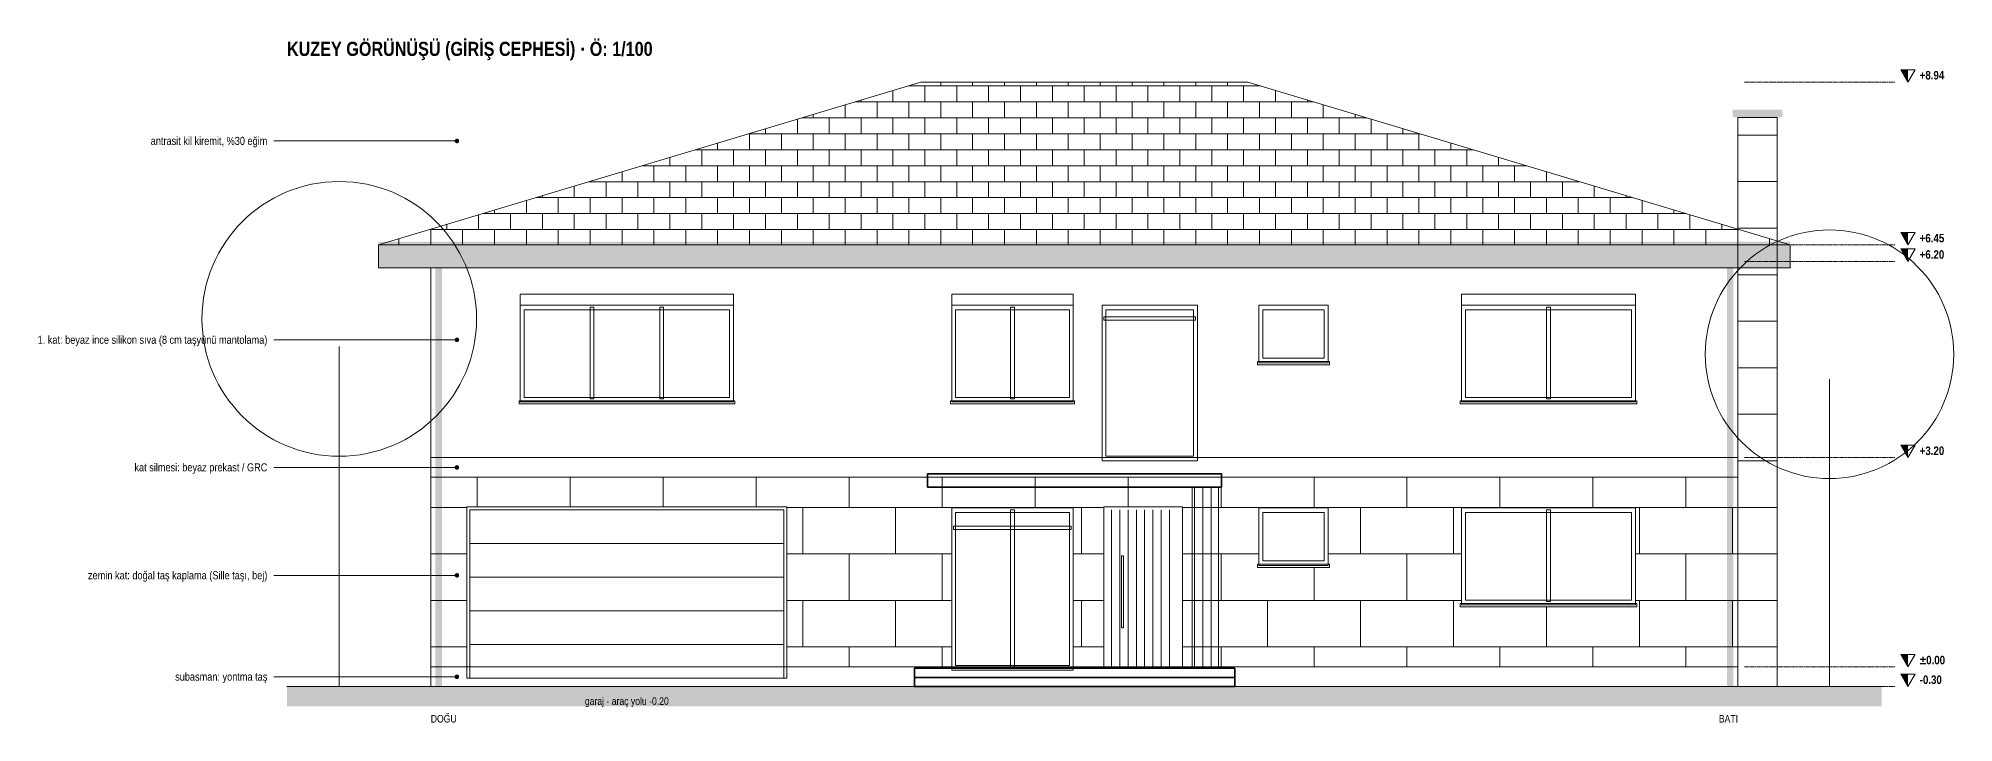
# Model space of a CAD drawing. Header units: centimetres. Extents: x -864 to 7399, y -55958 to -4337.
# Drawn here: x -600 to 2330, y -40085 to -39039 of the extents above; entities that cross this region are included whole.
import ezdxf
from ezdxf.enums import TextEntityAlignment as Align

# ---------------------------------------------------------------- set-up
doc = ezdxf.new("R2010")
doc.units = ezdxf.units.CM
doc.header["$LTSCALE"] = 0.25
doc.linetypes.add('ACAD_ISO02W100', pattern=[15, 12, -3])
for name, color, linetype, lineweight in [('M-BACA-TUGLA-1', 116, 'Continuous', 9), ('M-BACA-TUGLA-1-T', 8, 'Continuous', 5), ('M-BITK-AGAC-1', 70, 'Continuous', 9), ('M-CKAP-KIREMIT-1', 66, 'Continuous', 9), ('M-CKAP-KIREMIT-1-T', 8, 'Continuous', 5), ('M-CVRE-ZEMIN', 45, 'Continuous', 18), ('M-CVRE-ZEMIN-T', 8, 'Continuous', 5), ('M-DUVK-AHSAP-1', 126, 'Continuous', 5), ('M-DUVK-AHSAP-1-T', 8, 'Continuous', 5), ('M-DUVK-DOGALTAS-1', 139, 'Continuous', 5), ('M-DUVK-DOGALTAS-1-T', 8, 'Continuous', 5), ('M-DUVK-PREKAST-1', 127, 'Continuous', 5), ('M-GOST-KESITKOT', 46, 'Continuous', 9), ('M-GOST-YAZI', 2, 'Continuous', 9), ('M-KPKN-AHSAP-1', 93, 'Continuous', 9), ('M-PNKS-ALUMINYUM-1', 171, 'Continuous', 9), ('M-SIVA-1', 52, 'Continuous', 5), ('M-TASI-BETONARME-1', 5, 'Continuous', 35), ('M-YIBO-SAC-1', 12, 'Continuous', 9)]:
    doc.layers.add(name, color=color, linetype=linetype, lineweight=lineweight)
doc.styles.add('YAZI', font='arialn.ttf')
doc.styles.add('YAZI-KALIN', font='arialnb.ttf')

msp = doc.modelspace()

# ---------------------------------------------------------------- hatches: boundary and pattern name
at = {"layer": 'M-BACA-TUGLA-1-T'}
h = msp.add_hatch(color=256, dxfattribs=at)
h.dxf.hatch_style = 1
h.paths.add_polyline_path([(1992, -39148), (2068, -39148), (2068, -39160), (1992, -39160)])
h = msp.add_hatch(dxfattribs=at)
h.set_pattern_fill('AR-B816', scale=0.35)
h.paths.add_polyline_path([(2000, -39160), (2060, -39160), (2060, -40030), (2000, -40030)])
at = {"layer": 'M-CKAP-KIREMIT-1-T'}
h = msp.add_hatch(dxfattribs=at)
h.set_pattern_fill('AR-B816', scale=0.12)
h.paths.add_polyline_path([(2080, -39355), (1250, -39106), (750, -39106), (-80, -39355)])
h = msp.add_hatch(color=256, dxfattribs=at)
h.dxf.hatch_style = 1
h.paths.add_polyline_path([(-80, -39350), (2080, -39350), (2080, -39360), (-80, -39360)])
h = msp.add_hatch(color=256, dxfattribs=at)
h.dxf.hatch_style = 1
h.paths.add_polyline_path([(-80, -39355), (2080, -39355), (2080, -39390), (-80, -39390)])
at = {"layer": 'M-CVRE-ZEMIN-T'}
h = msp.add_hatch(dxfattribs=at)
h.set_pattern_fill('EARTH', scale=5)
h.paths.add_polyline_path([(-220, -40030), (2220, -40030), (2220, -40060), (-220, -40060)])
at = {"layer": 'M-DUVK-AHSAP-1-T'}
h = msp.add_hatch(dxfattribs=at)
h.set_pattern_fill('LINE', scale=4, angle=90)
h.paths.add_polyline_path([(1165, -39725), (1205, -39725), (1205, -40000), (1165, -40000)])
h = msp.add_hatch(dxfattribs=at)
h.set_pattern_fill('LINE', scale=4, angle=90)
h.paths.add_polyline_path([(1037, -39760), (1143, -39760), (1143, -40000), (1037, -40000)])
at = {"layer": 'M-DUVK-DOGALTAS-1-T'}
h = msp.add_hatch(dxfattribs=at)
h.set_pattern_fill('AR-B816', scale=0.35)
h.paths.add_polyline_path([(0, -39710), (2000, -39710), (2000, -39755), (0, -39755)])
h = msp.add_hatch(dxfattribs=at)
h.set_pattern_fill('AR-B816', scale=0.35)
h.paths.add_polyline_path([(0, -39755), (55, -39755), (55, -39757), (0, -39757)])
h = msp.add_hatch(dxfattribs=at)
h.set_pattern_fill('AR-B816', scale=0.35)
h.paths.add_polyline_path([(0, -39757), (55, -39757), (55, -39843), (0, -39843)])
h = msp.add_hatch(dxfattribs=at)
h.set_pattern_fill('AR-B816', scale=0.35)
h.paths.add_polyline_path([(545, -39755), (1030, -39755), (1030, -39757), (545, -39757)])
h = msp.add_hatch(dxfattribs=at)
h.set_pattern_fill('AR-B816', scale=0.35)
h.paths.add_polyline_path([(545, -39757), (797, -39757), (797, -39843), (545, -39843)])
h = msp.add_hatch(dxfattribs=at)
h.set_pattern_fill('AR-B816', scale=0.35)
h.paths.add_polyline_path([(983, -39757), (1030, -39757), (1030, -39843), (983, -39843)])
h = msp.add_hatch(dxfattribs=at)
h.set_pattern_fill('AR-B816', scale=0.35)
h.paths.add_polyline_path([(1150, -39755), (2000, -39755), (2000, -39757), (1150, -39757)])
h = msp.add_hatch(dxfattribs=at)
h.set_pattern_fill('AR-B816', scale=0.35)
h.paths.add_polyline_path([(1150, -39757), (1267, -39757), (1267, -39843), (1150, -39843)])
h = msp.add_hatch(dxfattribs=at)
h.set_pattern_fill('AR-B816', scale=0.35)
h.paths.add_polyline_path([(1373, -39757), (1577, -39757), (1577, -39843), (1373, -39843)])
h = msp.add_hatch(dxfattribs=at)
h.set_pattern_fill('AR-B816', scale=0.35)
h.paths.add_polyline_path([(1843, -39757), (2000, -39757), (2000, -39903), (1843, -39903)])
h = msp.add_hatch(dxfattribs=at)
h.set_pattern_fill('AR-B816', scale=0.35)
h.paths.add_polyline_path([(0, -39843), (55, -39843), (55, -39845), (0, -39845)])
h = msp.add_hatch(dxfattribs=at)
h.set_pattern_fill('AR-B816', scale=0.35)
h.paths.add_polyline_path([(0, -39845), (55, -39845), (55, -39848), (0, -39848)])
h = msp.add_hatch(dxfattribs=at)
h.set_pattern_fill('AR-B816', scale=0.35)
h.paths.add_polyline_path([(0, -39848), (55, -39848), (55, -39903), (0, -39903)])
h = msp.add_hatch(dxfattribs=at)
h.set_pattern_fill('AR-B816', scale=0.35)
h.paths.add_polyline_path([(545, -39843), (797, -39843), (797, -39845), (545, -39845)])
h = msp.add_hatch(dxfattribs=at)
h.set_pattern_fill('AR-B816', scale=0.35)
h.paths.add_polyline_path([(545, -39845), (797, -39845), (797, -39848), (545, -39848)])
h = msp.add_hatch(dxfattribs=at)
h.set_pattern_fill('AR-B816', scale=0.35)
h.paths.add_polyline_path([(545, -39848), (797, -39848), (797, -39903), (545, -39903)])
h = msp.add_hatch(dxfattribs=at)
h.set_pattern_fill('AR-B816', scale=0.35)
h.paths.add_polyline_path([(983, -39843), (1030, -39843), (1030, -39845), (983, -39845)])
h = msp.add_hatch(dxfattribs=at)
h.set_pattern_fill('AR-B816', scale=0.35)
h.paths.add_polyline_path([(983, -39845), (1030, -39845), (1030, -39848), (983, -39848)])
h = msp.add_hatch(dxfattribs=at)
h.set_pattern_fill('AR-B816', scale=0.35)
h.paths.add_polyline_path([(983, -39848), (1030, -39848), (1030, -39903), (983, -39903)])
h = msp.add_hatch(dxfattribs=at)
h.set_pattern_fill('AR-B816', scale=0.35)
h.paths.add_polyline_path([(1150, -39843), (1265, -39843), (1265, -39845), (1150, -39845)])
h = msp.add_hatch(dxfattribs=at)
h.set_pattern_fill('AR-B816', scale=0.35)
h.paths.add_polyline_path([(1150, -39845), (1265, -39845), (1265, -39848), (1150, -39848)])
h = msp.add_hatch(dxfattribs=at)
h.set_pattern_fill('AR-B816', scale=0.35)
h.paths.add_polyline_path([(1150, -39848), (1577, -39848), (1577, -39903), (1150, -39903)])
h = msp.add_hatch(dxfattribs=at)
h.set_pattern_fill('AR-B816', scale=0.35)
h.paths.add_polyline_path([(1375, -39843), (1577, -39843), (1577, -39845), (1375, -39845)])
h = msp.add_hatch(dxfattribs=at)
h.set_pattern_fill('AR-B816', scale=0.35)
h.paths.add_polyline_path([(1375, -39845), (1577, -39845), (1577, -39848), (1375, -39848)])
h = msp.add_hatch(dxfattribs=at)
h.set_pattern_fill('AR-B816', scale=0.35)
h.paths.add_polyline_path([(0, -39903), (55, -39903), (55, -39905), (0, -39905)])
h = msp.add_hatch(dxfattribs=at)
h.set_pattern_fill('AR-B816', scale=0.35)
h.paths.add_polyline_path([(0, -39905), (55, -39905), (55, -39908), (0, -39908)])
h = msp.add_hatch(dxfattribs=at)
h.set_pattern_fill('AR-B816', scale=0.35)
h.paths.add_polyline_path([(0, -39908), (55, -39908), (55, -40000), (0, -40000)])
h = msp.add_hatch(dxfattribs=at)
h.set_pattern_fill('AR-B816', scale=0.35)
h.paths.add_polyline_path([(545, -39903), (797, -39903), (797, -39905), (545, -39905)])
h = msp.add_hatch(dxfattribs=at)
h.set_pattern_fill('AR-B816', scale=0.35)
h.paths.add_polyline_path([(545, -39905), (797, -39905), (797, -39908), (545, -39908)])
h = msp.add_hatch(dxfattribs=at)
h.set_pattern_fill('AR-B816', scale=0.35)
h.paths.add_polyline_path([(545, -39908), (797, -39908), (797, -40000), (545, -40000)])
h = msp.add_hatch(dxfattribs=at)
h.set_pattern_fill('AR-B816', scale=0.35)
h.paths.add_polyline_path([(983, -39903), (1030, -39903), (1030, -39905), (983, -39905)])
h = msp.add_hatch(dxfattribs=at)
h.set_pattern_fill('AR-B816', scale=0.35)
h.paths.add_polyline_path([(983, -39905), (1030, -39905), (1030, -39908), (983, -39908)])
h = msp.add_hatch(dxfattribs=at)
h.set_pattern_fill('AR-B816', scale=0.35)
h.paths.add_polyline_path([(983, -39908), (1030, -39908), (1030, -40000), (983, -40000)])
h = msp.add_hatch(dxfattribs=at)
h.set_pattern_fill('AR-B816', scale=0.35)
h.paths.add_polyline_path([(1150, -39903), (1575, -39903), (1575, -39905), (1150, -39905)])
h = msp.add_hatch(dxfattribs=at)
h.set_pattern_fill('AR-B816', scale=0.35)
h.paths.add_polyline_path([(1150, -39905), (1575, -39905), (1575, -39908), (1150, -39908)])
h = msp.add_hatch(dxfattribs=at)
h.set_pattern_fill('AR-B816', scale=0.35)
h.paths.add_polyline_path([(1150, -39908), (2000, -39908), (2000, -40000), (1150, -40000)])
h = msp.add_hatch(dxfattribs=at)
h.set_pattern_fill('AR-B816', scale=0.35)
h.paths.add_polyline_path([(1845, -39903), (2000, -39903), (2000, -39905), (1845, -39905)])
h = msp.add_hatch(dxfattribs=at)
h.set_pattern_fill('AR-B816', scale=0.35)
h.paths.add_polyline_path([(1845, -39905), (2000, -39905), (2000, -39908), (1845, -39908)])
at = {"layer": 'M-GOST-KESITKOT'}
h = msp.add_hatch(color=256, dxfattribs=at)
h.dxf.hatch_style = 1
h.paths.add_polyline_path([(2249, -39087), (2260, -39087), (2260, -39106)])
h = msp.add_hatch(color=256, dxfattribs=at)
h.dxf.hatch_style = 1
h.paths.add_polyline_path([(2249, -39336), (2260, -39336), (2260, -39355)])
h = msp.add_hatch(color=256, dxfattribs=at)
h.dxf.hatch_style = 1
h.paths.add_polyline_path([(2249, -39361), (2260, -39361), (2260, -39380)])
h = msp.add_hatch(color=256, dxfattribs=at)
h.dxf.hatch_style = 1
h.paths.add_polyline_path([(2249, -39661), (2260, -39661), (2260, -39680)])
h = msp.add_hatch(color=256, dxfattribs=at)
h.dxf.hatch_style = 1
h.paths.add_polyline_path([(2249, -39981), (2260, -39981), (2260, -40000)])
h = msp.add_hatch(color=256, dxfattribs=at)
h.dxf.hatch_style = 1
h.paths.add_polyline_path([(2249, -40011), (2260, -40011), (2260, -40030)])
at = {"layer": 'M-GOST-YAZI'}
h = msp.add_hatch(color=256, dxfattribs=at)
h.dxf.hatch_style = 1
edge = h.paths.add_edge_path()
edge.add_arc((40, -39196), 3.5, 0, 360)
h = msp.add_hatch(color=256, dxfattribs=at)
h.dxf.hatch_style = 1
edge = h.paths.add_edge_path()
edge.add_arc((40, -39500), 3.5, 0, 360)
h = msp.add_hatch(color=256, dxfattribs=at)
h.dxf.hatch_style = 1
edge = h.paths.add_edge_path()
edge.add_arc((40, -39695), 3.5, 0, 360)
h = msp.add_hatch(color=256, dxfattribs=at)
h.dxf.hatch_style = 1
edge = h.paths.add_edge_path()
edge.add_arc((40, -39860), 3.5, 0, 360)
h = msp.add_hatch(color=256, dxfattribs=at)
h.dxf.hatch_style = 1
edge = h.paths.add_edge_path()
edge.add_arc((40, -40015), 3.5, 0, 360)
at = {"layer": 'M-YIBO-SAC-1'}
h = msp.add_hatch(color=256, dxfattribs=at)
h.dxf.hatch_style = 1
h.paths.add_polyline_path([(7, -39390), (17, -39390), (17, -40030), (7, -40030)])
h = msp.add_hatch(color=256, dxfattribs=at)
h.dxf.hatch_style = 1
h.paths.add_polyline_path([(1983, -39390), (1993, -39390), (1993, -40030), (1983, -40030)])

# ---------------------------------------------------------------- linework, layer by layer
at = {"layer": 'M-BACA-TUGLA-1'}
msp.add_lwpolyline([(2000, -39160), (2060, -39160), (2060, -40030), (2000, -40030)], close=True, dxfattribs=at)
at = {"layer": 'M-BITK-AGAC-1'}
for p, q in [((-140, -40030), (-140, -39510)), ((2140, -40030), (2140, -39560))]:
    msp.add_line(p, q, dxfattribs=at)
for centre, radius in [((-140, -39468), 210), ((2140, -39522), 190)]:
    msp.add_circle(centre, radius, dxfattribs=at)
at = {"layer": 'M-CKAP-KIREMIT-1'}
for points in [[(2080, -39355), (1250, -39106), (750, -39106), (-80, -39355)], [(-80, -39355), (2080, -39355), (2080, -39390), (-80, -39390)]]:
    msp.add_lwpolyline(points, close=True, dxfattribs=at)
at = {"layer": 'M-CVRE-ZEMIN'}
msp.add_line((2220, -40030), (-220, -40030), dxfattribs=at)
at = {"layer": 'M-DUVK-AHSAP-1'}
msp.add_lwpolyline([(1165, -39725), (1205, -39725), (1205, -40000), (1165, -40000)], close=True, dxfattribs=at)
at = {"layer": 'M-DUVK-DOGALTAS-1'}
for points in [[(0, -39710), (2000, -39710), (2000, -40000), (0, -40000)], [(0, -40000), (2000, -40000), (2000, -40030), (0, -40030)]]:
    msp.add_lwpolyline(points, close=True, dxfattribs=at)
at = {"layer": 'M-DUVK-PREKAST-1'}
msp.add_lwpolyline([(0, -39680), (2000, -39680), (2000, -39710), (0, -39710)], close=True, dxfattribs=at)
at = {"layer": 'M-GOST-KESITKOT', "linetype": 'ACAD_ISO02W100'}
for p, q in [((2010, -39106), (2240, -39106)), ((2010, -39355), (2240, -39355)), ((2010, -39380), (2240, -39380)), ((2010, -39680), (2240, -39680)), ((2010, -40000), (2240, -40000)), ((2010, -40030), (2240, -40030))]:
    msp.add_line(p, q, dxfattribs=at)
at = {"layer": 'M-GOST-KESITKOT'}
for points in [[(2249, -39087), (2271, -39087), (2260, -39106)], [(2249, -39336), (2271, -39336), (2260, -39355)], [(2249, -39361), (2271, -39361), (2260, -39380)], [(2249, -39661), (2271, -39661), (2260, -39680)], [(2249, -39981), (2271, -39981), (2260, -40000)], [(2249, -40011), (2271, -40011), (2260, -40030)]]:
    msp.add_lwpolyline(points, close=True, dxfattribs=at)
at = {"layer": 'M-GOST-YAZI'}
for p, q in [((-240, -39196), (40, -39196)), ((-240, -39500), (40, -39500)), ((-240, -39695), (40, -39695)), ((-240, -39860), (40, -39860)), ((-240, -40015), (40, -40015))]:
    msp.add_line(p, q, dxfattribs=at)
at = {"layer": 'M-KPKN-AHSAP-1'}
for p, q in [((540, -39811.4), (60, -39811.4)), ((540, -39862.8), (60, -39862.8)), ((540, -39914.2), (60, -39914.2)), ((540, -39965.6), (60, -39965.6))]:
    msp.add_line(p, q, dxfattribs=at)
for points in [[(55, -39755), (545, -39755), (545, -40017), (55, -40017)], [(60, -39760), (540, -39760), (540, -40017), (60, -40017)], [(1030, -39755), (1150, -39755), (1150, -40000), (1030, -40000)], [(1057, -39830), (1060, -39830), (1060, -39940), (1057, -39940)]]:
    msp.add_lwpolyline(points, close=True, dxfattribs=at)
at = {"layer": 'M-PNKS-ALUMINYUM-1'}
for points in [[(137, -39430), (463, -39430), (463, -39447), (137, -39447)], [(797, -39430), (983, -39430), (983, -39447), (797, -39447)], [(1577, -39430), (1843, -39430), (1843, -39447), (1577, -39447)], [(137, -39447), (463, -39447), (463, -39595), (137, -39595)], [(143, -39454), (457, -39454), (457, -39588), (143, -39588)], [(243.7, -39450), (249.7, -39450), (249.7, -39590), (243.7, -39590)], [(350.3, -39450), (356.3, -39450), (356.3, -39590), (350.3, -39590)], [(797, -39447), (983, -39447), (983, -39595), (797, -39595)], [(803, -39454), (977, -39454), (977, -39588), (803, -39588)], [(887, -39450), (893, -39450), (893, -39590), (887, -39590)], [(1027, -39447), (1173, -39447), (1173, -39685), (1027, -39685)], [(1030, -39465), (1170, -39465), (1170, -39470), (1030, -39470)], [(1033, -39454), (1167, -39454), (1167, -39678), (1033, -39678)], [(1267, -39447), (1373, -39447), (1373, -39535), (1267, -39535)], [(1273, -39454), (1367, -39454), (1367, -39528), (1273, -39528)], [(1577, -39447), (1843, -39447), (1843, -39595), (1577, -39595)], [(1583, -39454), (1837, -39454), (1837, -39588), (1583, -39588)], [(1707, -39450), (1713, -39450), (1713, -39590), (1707, -39590)], [(1265, -39533), (1375, -39533), (1375, -39538), (1265, -39538)], [(1265, -39533), (1375, -39533), (1375, -39538), (1265, -39538)], [(135, -39593), (465, -39593), (465, -39598), (135, -39598)], [(135, -39593), (465, -39593), (465, -39598), (135, -39598)], [(795, -39593), (985, -39593), (985, -39598), (795, -39598)], [(795, -39593), (985, -39593), (985, -39598), (795, -39598)], [(1575, -39593), (1845, -39593), (1845, -39598), (1575, -39598)], [(1575, -39593), (1845, -39593), (1845, -39598), (1575, -39598)], [(797, -39757), (983, -39757), (983, -40005), (797, -40005)], [(803, -39764), (977, -39764), (977, -39998), (803, -39998)], [(887, -39760), (893, -39760), (893, -40000), (887, -40000)], [(1267, -39757), (1373, -39757), (1373, -39845), (1267, -39845)], [(1273, -39764), (1367, -39764), (1367, -39838), (1273, -39838)], [(1577, -39757), (1843, -39757), (1843, -39905), (1577, -39905)], [(1583, -39764), (1837, -39764), (1837, -39898), (1583, -39898)], [(1707, -39760), (1713, -39760), (1713, -39900), (1707, -39900)], [(800, -39785), (980, -39785), (980, -39790), (800, -39790)], [(1265, -39843), (1375, -39843), (1375, -39848), (1265, -39848)], [(1265, -39843), (1375, -39843), (1375, -39848), (1265, -39848)], [(1575, -39903), (1845, -39903), (1845, -39908), (1575, -39908)], [(1575, -39903), (1845, -39903), (1845, -39908), (1575, -39908)]]:
    msp.add_lwpolyline(points, close=True, dxfattribs=at)
at = {"layer": 'M-SIVA-1'}
msp.add_lwpolyline([(0, -39390), (2000, -39390), (2000, -39680), (0, -39680)], close=True, dxfattribs=at)
at = {"layer": 'M-TASI-BETONARME-1'}
for points in [[(760, -39705), (1210, -39705), (1210, -39725), (760, -39725)], [(740, -40002), (1230, -40002), (1230, -40016), (740, -40016)], [(740, -40016), (1230, -40016), (1230, -40030), (740, -40030)]]:
    msp.add_lwpolyline(points, close=True, dxfattribs=at)

# ---------------------------------------------------------------- texts
at = {"layer": 'M-GOST-KESITKOT', "style": 'YAZI-KALIN'}
for s, p in [('+8.94', (2278, -39102)), ('+6.45', (2278, -39351)), ('+6.20', (2278, -39376)), ('+3.20', (2278, -39676)), ('%%p0.00', (2278, -39996)), ('-0.30', (2278, -40026))]:
    msp.add_text(s, height=12.96, dxfattribs=at).set_placement(p)
at = {"layer": 'M-GOST-YAZI'}
for s, height, style, p in [('KUZEY GÖRÜNÜŞÜ (GİRİŞ CEPHESİ) · Ö: 1/100', 21.6, 'YAZI-KALIN', (-220, -39066)), ('DOĞU', 11.52, 'YAZI', (0, -40085))]:
    msp.add_text(s, height=height, dxfattribs=dict(at, style=style)).set_placement(p)
at = {"layer": 'M-GOST-YAZI', "style": 'YAZI'}
for s, height, p in [('antrasit kil kiremit, %30 eğim', 12.24, (-250, -39202)), ('1. kat: beyaz ince silikon sıva (8 cm taşyünü mantolama)', 12.24, (-250, -39506)), ('kat silmesi: beyaz prekast / GRC', 12.24, (-250, -39701)), ('zemin kat: doğal taş kaplama (Sille taşı, bej)', 12.24, (-250, -39866)), ('subasman: yontma taş', 12.24, (-250, -40021)), ('BATI', 11.52, (2000, -40085))]:
    msp.add_text(s, height=height, dxfattribs=at).set_placement(p, align=Align.RIGHT)
msp.add_text('garaj · araç yolu -0.20', height=11.52, dxfattribs=at).set_placement((300, -40058), align=Align.CENTER)

doc.saveas('drawing.dxf')
